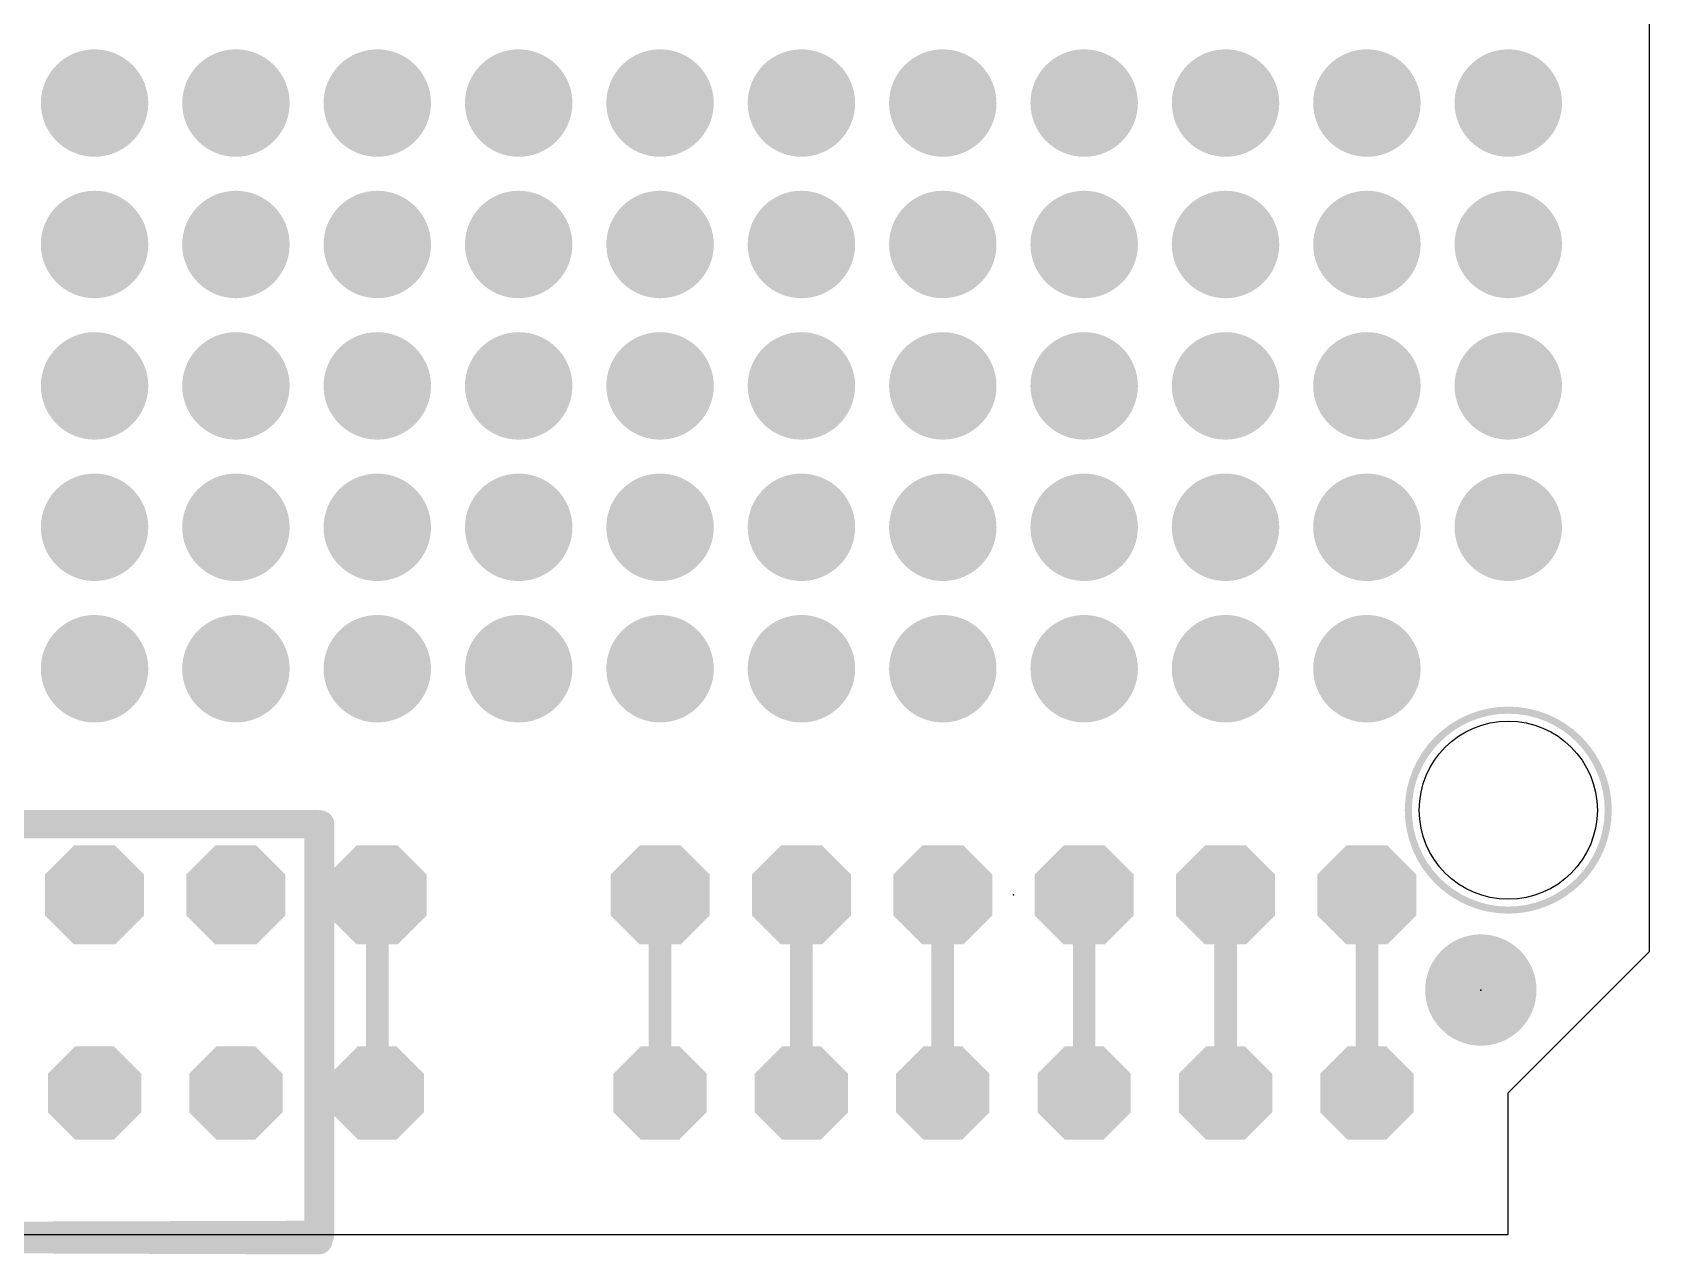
# Model space of a CAD drawing. Extents: x -5.7 to 68.6, y -2.1 to 53.8.
# Drawn here: x 39.52 to 68.58, y -0.38 to 21.59 of the extents above; entities that cross this region are included whole.
import ezdxf

# ---------------------------------------------------------------- set-up
doc = ezdxf.new("R2010")
doc.units = 0
for name, color, linetype in [('1', 12, 'CONTINUOUS'), ('16', 132, 'CONTINUOUS'), ('17', 110, 'CONTINUOUS'), ('18', 110, 'CONTINUOUS'), ('20', 53, 'CONTINUOUS'), ('23', 53, 'CONTINUOUS'), ('39', 12, 'CONTINUOUS'), ('41', 12, 'CONTINUOUS'), ('51', 253, 'CONTINUOUS')]:
    doc.layers.add(name, color=color, linetype=linetype)

# ---------------------------------------------------------------- blocks, each defined once
blk = doc.blocks.new('PIE')
at = {"const_width": 0.5}
blk.add_lwpolyline([(0, -0.25, 1), (0, 0.25, 1), (0, -0.25)], format="xyb", dxfattribs=at)
blk = doc.blocks.new('RECT')
blk.add_solid([(-0.5, -0.5), (0.5, -0.5), (-0.5, 0.5), (0.5, 0.5)])
blk = doc.blocks.new('OCTAGONP')
at = {"const_width": 0.5}
blk.add_lwpolyline([(-0.25, -0.1036), (-0.25, 0.1036), (-0.1036, 0.25), (0.1036, 0.25), (0.25, 0.1036), (0.25, -0.1036), (0.1036, -0.25), (-0.1036, -0.25), (-0.25, -0.1036), (-0.25, 0.1036)], dxfattribs=at)
blk = doc.blocks.new('ROUNDV')
at = {"const_width": 0.5}
blk.add_lwpolyline([(0, -0.25, 1), (0, 0.25, 1), (0, -0.25)], format="xyb", dxfattribs=at)

msp = doc.modelspace()

# ---------------------------------------------------------------- linework, layer by layer
at = {"layer": '1', "const_width": 0.508}
for points in [[(38.862, 7.366), (44.664, 7.366)], [(44.664, 7.366), (44.664, -0.106)], [(44.664, -0.106), (0.254, 0.048)]]:
    msp.add_lwpolyline(points, dxfattribs=at)
at = {"layer": '1', "const_width": 0.254}
for points in [[(44.791, 7.366, 1), (44.537, 7.366)], [(44.664, 7.239, 1), (44.664, 7.493)], [(44.537, -0.106, 1), (44.791, -0.106)], [(44.6636, -0.233, 1), (44.6644, 0.021)]]:
    msp.add_lwpolyline(points, format="xyb", dxfattribs=at)
at = {"layer": '16'}
for points, const_width in [([(44.699, 7.366), (38.862, 7.366)], 0.5), ([(44.699, -0.005), (44.699, 7.366)], 0.5), ([(45.72, 2.54), (45.72, 6.096)], 0.4064), ([(50.8, 2.54), (50.8, 6.096)], 0.4064), ([(53.34, 2.54), (53.34, 6.096)], 0.4064), ([(55.88, 2.54), (55.88, 6.096)], 0.4064), ([(58.42, 2.54), (58.42, 6.096)], 0.4064), ([(60.96, 2.54), (60.96, 6.096)], 0.4064), ([(63.5, 2.54), (63.5, 6.096)], 0.4064), ([(0.206, -0.132), (44.699, -0.005)], 0.5)]:
    msp.add_lwpolyline(points, dxfattribs=dict(at, const_width=const_width))
for points, const_width in [([(44.824, 7.366, 1), (44.574, 7.366)], 0.25), ([(44.699, 7.241, 1), (44.699, 7.491)], 0.25), ([(45.8216, 6.096, 1), (45.6184, 6.096)], 0.2032), ([(50.9016, 6.096, 1), (50.6984, 6.096)], 0.2032), ([(53.4416, 6.096, 1), (53.2384, 6.096)], 0.2032), ([(55.9816, 6.096, 1), (55.7784, 6.096)], 0.2032), ([(58.5216, 6.096, 1), (58.3184, 6.096)], 0.2032), ([(61.0616, 6.096, 1), (60.8584, 6.096)], 0.2032), ([(63.6016, 6.096, 1), (63.3984, 6.096)], 0.2032), ([(45.6184, 2.54, 1), (45.8216, 2.54)], 0.2032), ([(50.6984, 2.54, 1), (50.9016, 2.54)], 0.2032), ([(53.2384, 2.54, 1), (53.4416, 2.54)], 0.2032), ([(55.7784, 2.54, 1), (55.9816, 2.54)], 0.2032), ([(58.3184, 2.54, 1), (58.5216, 2.54)], 0.2032), ([(60.8584, 2.54, 1), (61.0616, 2.54)], 0.2032), ([(63.3984, 2.54, 1), (63.6016, 2.54)], 0.2032), ([(44.574, -0.005, 1), (44.824, -0.005)], 0.25), ([(44.6994, -0.13, 1), (44.6986, 0.12)], 0.25)]:
    msp.add_lwpolyline(points, format="xyb", dxfattribs=dict(at, const_width=const_width))
at = {"layer": '20'}
for p, q in [((68.58, 5.08), (68.58, 37.846)), ((66.04, 2.54), (68.58, 5.08)), ((66.04, 0), (66.04, 2.54)), ((0, 0), (66.04, 0))]:
    msp.add_line(p, q, dxfattribs=at)
msp.add_circle((66.04, 7.62), 1.6, dxfattribs=at)
at = {"layer": '23'}
for p in [(57.15, 6.096), (65.547, 4.389)]:
    msp.add_point(p, dxfattribs=at)
at = {"layer": '39'}
for points, const_width in [([(65.547, 5.139, 0.4142), (64.797, 4.389)], 0.5), ([(66.297, 4.389, 0.4142), (65.547, 5.139)], 0.5), ([(65.547, 5.264, 1), (65.547, 5.014)], 0.25), ([(65.547, 5.014, 1), (65.547, 5.264)], 0.25), ([(64.797, 4.389, 0.4142), (65.547, 3.639)], 0.5), ([(64.922, 4.389, 1), (64.672, 4.389)], 0.25), ([(64.672, 4.389, 1), (64.922, 4.389)], 0.25), ([(65.547, 3.639, 0.4142), (66.297, 4.389)], 0.5), ([(66.422, 4.389, 1), (66.172, 4.389)], 0.25), ([(66.172, 4.389, 1), (66.422, 4.389)], 0.25), ([(65.547, 3.764, 1), (65.547, 3.514)], 0.25), ([(65.547, 3.514, 1), (65.547, 3.764)], 0.25)]:
    msp.add_lwpolyline(points, format="xyb", dxfattribs=dict(at, const_width=const_width))
at = {"layer": '41'}
for points, const_width in [([(65.547, 5.139, 0.4142), (64.797, 4.389)], 0.5), ([(66.297, 4.389, 0.4142), (65.547, 5.139)], 0.5), ([(65.547, 5.264, 1), (65.547, 5.014)], 0.25), ([(65.547, 5.014, 1), (65.547, 5.264)], 0.25), ([(64.797, 4.389, 0.4142), (65.547, 3.639)], 0.5), ([(64.922, 4.389, 1), (64.672, 4.389)], 0.25), ([(64.672, 4.389, 1), (64.922, 4.389)], 0.25), ([(65.547, 3.639, 0.4142), (66.297, 4.389)], 0.5), ([(66.422, 4.389, 1), (66.172, 4.389)], 0.25), ([(66.172, 4.389, 1), (66.422, 4.389)], 0.25), ([(65.547, 3.764, 1), (65.547, 3.514)], 0.25), ([(65.547, 3.514, 1), (65.547, 3.764)], 0.25)]:
    msp.add_lwpolyline(points, format="xyb", dxfattribs=dict(at, const_width=const_width))
at = {"layer": '51', "const_width": 0.127}
msp.add_lwpolyline([(66.04, 5.824, 1), (66.04, 9.416, 1), (66.04, 5.824)], format="xyb", dxfattribs=at)

# ---------------------------------------------------------------- block references
at = {"layer": '1'}
msp.add_blockref('PIE', (65.547, 4.389), dxfattribs=at)
at = {"layer": '17', "xscale": 1.778, "yscale": 1.778, "rotation": 270}
for p in [(40.64, 6.096), (40.64, 6.096), (43.18, 6.096), (43.18, 6.096), (45.72, 6.096), (45.72, 6.096), (50.8, 6.096), (50.8, 6.096), (53.34, 6.096), (53.34, 6.096), (55.88, 6.096), (55.88, 6.096), (58.42, 6.096), (58.42, 6.096), (60.96, 6.096), (60.96, 6.096), (63.5, 6.096), (63.5, 6.096)]:
    msp.add_blockref('OCTAGONP', p, dxfattribs=at)
at = {"layer": '17', "xscale": 1.6764, "yscale": 1.6764}
for p in [(40.64, 2.54), (40.64, 2.54), (43.18, 2.54), (43.18, 2.54), (45.72, 2.54), (45.72, 2.54), (50.8, 2.54), (50.8, 2.54), (53.34, 2.54), (53.34, 2.54), (55.88, 2.54), (55.88, 2.54), (58.42, 2.54), (58.42, 2.54), (60.96, 2.54), (60.96, 2.54), (63.5, 2.54), (63.5, 2.54)]:
    msp.add_blockref('OCTAGONP', p, dxfattribs=at)
at = {"layer": '18', "xscale": 1.9304, "yscale": 1.9304}
for p in [(40.64, 20.32), (40.64, 20.32), (43.18, 20.32), (43.18, 20.32), (45.72, 20.32), (45.72, 20.32), (48.26, 20.32), (48.26, 20.32), (50.8, 20.32), (50.8, 20.32), (53.34, 20.32), (53.34, 20.32), (55.88, 20.32), (55.88, 20.32), (58.42, 20.32), (58.42, 20.32), (60.96, 20.32), (60.96, 20.32), (63.5, 20.32), (63.5, 20.32), (66.04, 20.32), (66.04, 20.32), (40.64, 17.78), (40.64, 17.78), (43.18, 17.78), (43.18, 17.78), (45.72, 17.78), (45.72, 17.78), (48.26, 17.78), (48.26, 17.78), (50.8, 17.78), (50.8, 17.78), (53.34, 17.78), (53.34, 17.78), (55.88, 17.78), (55.88, 17.78), (58.42, 17.78), (58.42, 17.78), (60.96, 17.78), (60.96, 17.78), (63.5, 17.78), (63.5, 17.78), (66.04, 17.78), (66.04, 17.78), (40.64, 15.24), (40.64, 15.24), (43.18, 15.24), (43.18, 15.24), (45.72, 15.24), (45.72, 15.24), (48.26, 15.24), (48.26, 15.24), (50.8, 15.24), (50.8, 15.24), (53.34, 15.24), (53.34, 15.24), (55.88, 15.24), (55.88, 15.24), (58.42, 15.24), (58.42, 15.24), (60.96, 15.24), (60.96, 15.24), (63.5, 15.24), (63.5, 15.24), (66.04, 15.24), (66.04, 15.24), (40.64, 12.7), (40.64, 12.7), (43.18, 12.7), (43.18, 12.7), (45.72, 12.7), (45.72, 12.7), (48.26, 12.7), (48.26, 12.7), (50.8, 12.7), (50.8, 12.7), (53.34, 12.7), (53.34, 12.7), (55.88, 12.7), (55.88, 12.7), (58.42, 12.7), (58.42, 12.7), (60.96, 12.7), (60.96, 12.7), (63.5, 12.7), (63.5, 12.7), (66.04, 12.7), (66.04, 12.7), (40.64, 10.16), (40.64, 10.16), (43.18, 10.16), (43.18, 10.16), (45.72, 10.16), (45.72, 10.16), (48.26, 10.16), (48.26, 10.16), (50.8, 10.16), (50.8, 10.16), (53.34, 10.16), (53.34, 10.16), (55.88, 10.16), (55.88, 10.16), (58.42, 10.16), (58.42, 10.16), (60.96, 10.16), (60.96, 10.16), (63.5, 10.16), (63.5, 10.16)]:
    msp.add_blockref('ROUNDV', p, dxfattribs=at)
at = {"layer": '51', "xscale": 0.508, "yscale": 0.508, "rotation": 180}
for p in [(40.64, 6.096), (43.18, 6.096), (45.72, 6.096), (50.8, 6.096), (53.34, 6.096), (55.88, 6.096), (58.42, 6.096), (60.96, 6.096), (63.5, 6.096)]:
    msp.add_blockref('RECT', p, dxfattribs=at)

doc.saveas('drawing.dxf')
